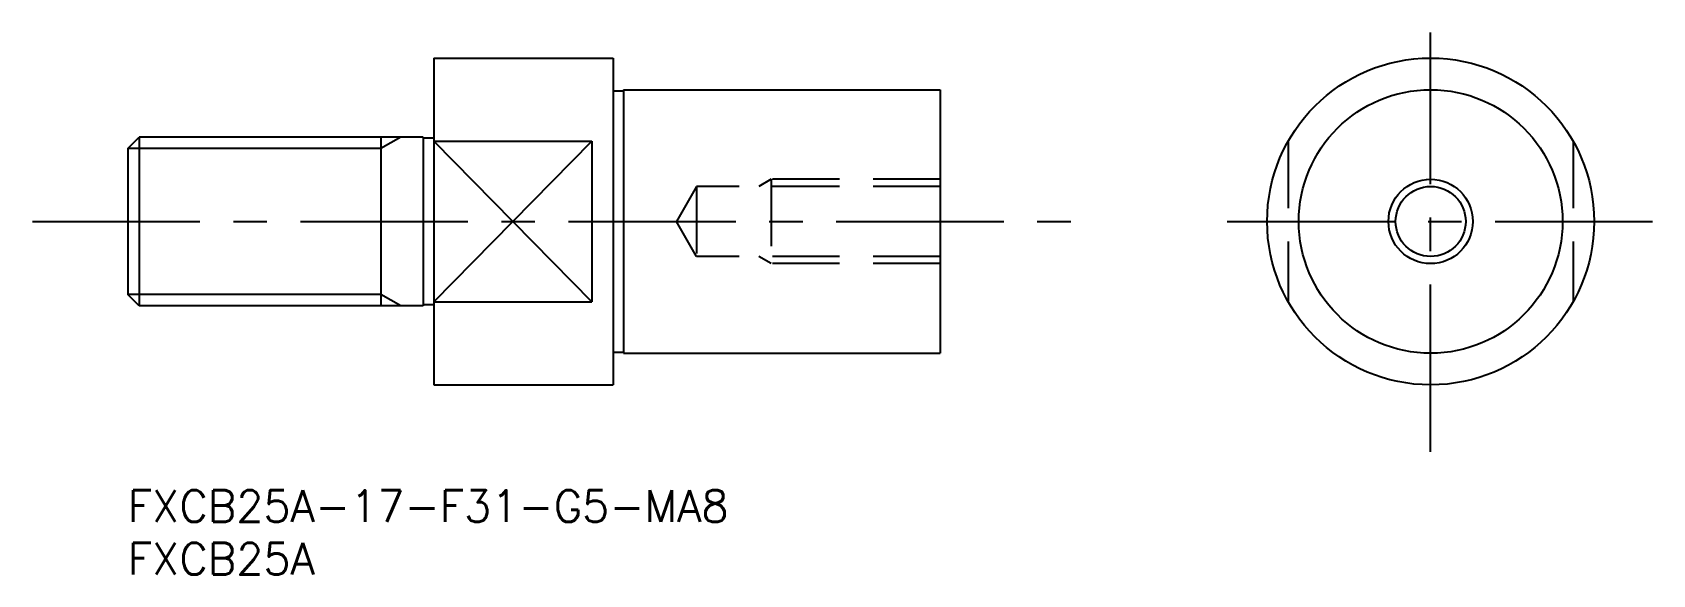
# Model space of a CAD drawing. Extents: x -9 to 145, y -8 to 43.
import ezdxf

# ---------------------------------------------------------------- set-up
doc = ezdxf.new("R2010")
doc.units = 0
doc.header["$LTSCALE"] = 0.5
doc.linetypes.add('CENTER', pattern=[50.8, 31.75, -6.35, 6.35, -6.35])
doc.linetypes.add('DASHED', pattern=[19.05, 12.7, -6.35])
for name, color, linetype in [('MSM_CENTER', 1, 'CENTER'), ('MSM_CONTINUOUS', 7, 'CONTINUOUS'), ('MSM_DASHED', 4, 'DASHED'), ('MSM_NARROW', 5, 'CONTINUOUS'), ('MSM_PART_NUMBER', 7, 'CONTINUOUS')]:
    doc.layers.add(name, color=color, linetype=linetype)
doc.styles.get("Standard").update_dxf_attribs({"font": 'txt.shx', "height": 3, "bigfont": 'bigfont.shx'})

# ---------------------------------------------------------------- blocks, each defined once
blk = doc.blocks.new('*U4')
at = {"layer": 'MSM_PART_NUMBER'}
blk.add_text('FXCB25A-17-F31-G5-MA8', height=3, dxfattribs=at).set_placement((0, -3))
blk = doc.blocks.new('*U5')
at = {"layer": 'MSM_PART_NUMBER'}
blk.add_text('FXCB25A', height=3, dxfattribs=at).set_placement((0, -8))

msp = doc.modelspace()

# ---------------------------------------------------------------- linework, layer by layer
at = {"layer": 'MSM_CENTER'}
for p, q in [((123.5, 3.64), (123.5, 43.44)), ((-9.04, 25.5), (92, 25.5)), ((104.2, 25.5), (144.54, 25.5))]:
    msp.add_line(p, q, dxfattribs=at)
at = {"layer": 'MSM_CONTINUOUS'}
for p, q in [((29, 41), (29, 10)), ((29, 41), (46, 41)), ((46, 41), (46, 10)), ((46, 37.9), (47, 37.9)), ((47, 38), (77, 38)), ((47, 38), (47, 13)), ((77, 38), (77, 13)), ((0, 32.42), (1.08, 33.5)), ((0, 32.42), (0, 18.58)), ((28, 33.5), (1.08, 33.5)), ((1.08, 33.5), (1.08, 17.5)), ((24, 33.5), (24, 17.5)), ((28, 33.5), (28, 17.5)), ((29, 33.4), (28, 33.4)), ((29, 33.12), (44, 33.12)), ((44, 33.12), (44, 17.88)), ((1.08, 17.5), (0, 18.58)), ((28, 17.5), (1.08, 17.5)), ((29, 17.6), (28, 17.6)), ((29, 17.88), (44, 17.88)), ((46, 13.1), (47, 13.1)), ((47, 13), (77, 13)), ((29, 10), (46, 10))]:
    msp.add_line(p, q, dxfattribs=at)
for radius in [15.5, 12.5, 3.32]:
    msp.add_circle((123.5, 25.5), radius, dxfattribs=at)
at = {"layer": 'MSM_DASHED'}
for p, q in [((110, 33.12), (110, 17.88)), ((137, 33.12), (137, 17.88)), ((61, 29.5), (59.83, 28.82)), ((61, 29.5), (61, 21.5)), ((77, 29.5), (61, 29.5)), ((53.92, 28.82), (52, 25.5)), ((53.92, 28.82), (53.92, 22.18)), ((77, 28.82), (53.92, 28.82)), ((53.92, 22.18), (52, 25.5)), ((77, 22.18), (53.92, 22.18)), ((61, 21.5), (59.83, 22.18)), ((77, 21.5), (61, 21.5))]:
    msp.add_line(p, q, dxfattribs=at)
at = {"layer": 'MSM_NARROW'}
for p, q in [((24, 32.42), (0, 32.42)), ((25.87, 33.5), (24, 32.42)), ((29, 33.12), (44, 17.88)), ((29, 17.88), (44, 33.12)), ((24, 18.58), (0, 18.58)), ((25.87, 17.5), (24, 18.58))]:
    msp.add_line(p, q, dxfattribs=at)
msp.add_circle((123.5, 25.5), 4, dxfattribs=at)

# ---------------------------------------------------------------- block references
at = {"layer": 'MSM_CONTINUOUS'}
for name in ['*U4', '*U5']:
    msp.add_blockref(name, (0, 0), dxfattribs=at)

doc.saveas('drawing.dxf')
